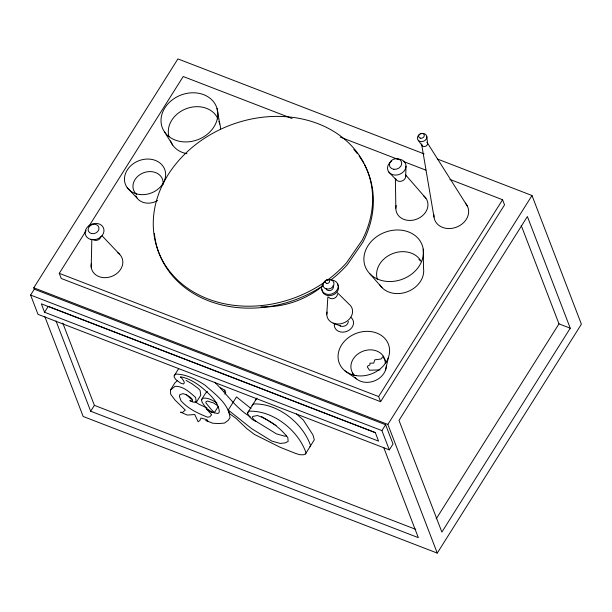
<?xml version="1.0" encoding="UTF-8"?>
<svg xmlns="http://www.w3.org/2000/svg" width="612" height="612" viewBox="0 0 612 612"><rect width="100%" height="100%" fill="white"/><g stroke="black" fill="none" stroke-linecap="round" stroke-linejoin="round"><path stroke-width="0.92" d="M178.666 368.669L174.198 375.753L174.19 377.176L175.797 379.547L180.976 383.326L183.531 384.007L184.35 382.737L183.684 380.894L181.573 377.849L180.387 377.382L180.418 376.762C189.223 378.308 196.865 383.303 203.567 389.002C210.444 395.168 218.201 401.786 219.318 411.578L218.821 413.024L217.413 413.46L211.155 412.128L206.596 408.992L202.09 402.214L201.455 399.758L205.724 392.973L207.361 391.42M91.211 267.26L91.838 239.223M405.695 176.394L406.008 166.127M326.8 314.247L327.841 296.942M385.529 370.076L388.406 357.53M228.245 410.048L229.286 413.414L236.11 418.447L247.003 428.783L254.615 434.528L280.181 447.296L294.961 453.201L299.773 454.724L303.445 454.777L305.442 453.974L306.046 452.918C298.35 430.42 273.12 410.124 248.656 411.203L247.485 413.054C248.87 417.109 252.389 420.161 256.367 421.576L253.888 419.664L252.175 417.399L252.825 416.435L257.407 415.525C269.272 419.61 280.051 427.673 287.808 437.549L288.16 441.382L285.391 442.836L280.189 443.432L271.835 441.091L251.739 428.721L228.245 410.048L236.507 396.928L251.042 408.556M309.993 446.729L310.605 445.674C302.909 423.183 277.68 402.887 253.215 403.966L252.045 405.817M34.303 289.185L30.6 295.06L37.998 314.339L389.316 449.889L393.019 444.006L385.621 424.736L34.303 289.185L33.775 287.801L177.916 58.905L424.085 153.887M449.942 179.431L502.574 199.742L504.548 204.867L380.603 401.686L61.238 278.46L59.265 273.334L86.193 230.586M88.732 226.547L183.21 76.515L292.046 118.506M44.561 312.242L41.333 303.835L375.347 432.707L378.576 441.122L44.561 312.242L48.264 306.36L375.156 432.493M383.693 447.441L418.317 537.65L90.675 411.233L94.378 405.351L62.806 323.098M174.198 375.753L175.652 374.116C186.308 374.116 196.597 379.57 205.295 385.376C215.057 394.266 228.597 403.476 230.02 417.636L228.184 420.39L224.466 423.076L218.583 423.573L212.647 423.206L205.839 420.482L207.858 420.957L206.879 419.725L201.004 418.042L199.818 420.582L198.135 421.752L194.754 414.531L187.333 415.066L180.555 412.174L182.483 412.45L185.314 410.094L175.017 400.041L170.672 394.235L170.473 389.936L174.933 382.852L177.273 380.71M206.596 408.992L211.622 414.791L209.778 416.879L207.506 417.139C197.814 413.276 188.022 408.739 180.984 400.784L179.446 396.415L179.851 394.625L183.118 393.646L186.354 394.771L190.386 397.333L192.512 399.636L192.528 401.112L189.774 400.676L192.872 402.069L196.33 402.298L200.79 395.207L200.063 390.364L198.372 388.559L192 383.785L186.025 380.389M216.648 403.163L216.839 402.864C212.731 400.462 207.981 397.425 203.092 398.205L201.455 399.758M223.893 391.665L224.818 390.196L220.565 387.809M217.597 405.657L213.665 403.017L207.414 401.028L205.961 401.755L205.907 402.948L211.484 409.772L214.475 412.488L211.347 411.822L206.787 408.694M224.833 394.159L225.759 392.69L224.818 390.196M214.284 412.794L218.27 406.46M247.485 413.054L256.918 398.083L255.747 399.942M305.442 453.974L314.308 439.798L312.939 434.895L303.261 419.947L296.445 413.888M380.603 401.686L378.629 396.561L502.574 199.742M389.316 449.889L381.919 430.611L385.621 424.736M532.004 195.526L581.4 324.199L437.259 553.095L387.863 424.422L532.004 195.526L437.465 159.051M436.211 518.831L558.986 323.863L521.233 225.499M570.254 328.208L441.872 532.073L399.009 420.413L527.391 216.549L570.254 328.208L558.986 323.863M383.326 356.199L381.054 358.984L374.812 359.802L373.71 363.138L369.977 363.138L369.9 364.989L367.812 365.953L367.322 366.932L369.51 370.229L378.308 369.939M170.473 389.936L175.109 386.294C183.294 386.057 189.858 392.414 195.603 397.448L196.33 402.298M379.241 369.969L380.021 369.801M286.485 435.996L284.748 436.195L276.394 433.854L256.298 421.484M340.218 137.096L398.205 159.464M403.553 161.53L425.86 170.136M59.265 273.334L378.629 396.561M33.775 287.801L387.863 424.422M30.6 295.06L381.919 430.611M94.378 405.351L415.793 529.365M437.259 553.095L83.163 416.474L44.783 316.488M333.173 323.144L340.624 326.035M206.955 407.936L198.808 404.127L195.075 401.724M261.607 416.596L276.073 425.501M344.808 370.727L356.459 378.874M250.323 416.787C235.62 408.066 226.7 393.73 214.651 382.209M186.102 394.319L191.349 399.33M337.411 292.712L348.878 304.049A13.173 10.832 -21 0 1 343.355 323.052A13.173 10.832 -21 0 1 327.06 312.051M388.681 171.895L396.025 179.614M127.197 187.662L137.027 198.013M102.082 235.796L119.745 254.431M370.031 273.977L382.049 287.701M405.649 174.948L425.891 198.219M418.287 140.393L422.242 145.763M427.329 142.803L467.492 206.32M164.49 131.886L172.683 145.052M56.044 321.017L90.675 411.233M217.023 108.469A29.024 23.86 -21 0 1 181.443 141.655A29.024 23.86 -21 0 1 169.792 101.959A29.024 23.86 -21 0 1 217.023 108.469L219.815 124.045M421.691 144.616L434.007 217.084M426.839 136.583L427.505 143.415M423.221 249.099A30.432 25.023 -21 0 1 382.255 280.656A30.432 25.023 -21 0 1 375.561 237.517A30.432 25.023 -21 0 1 423.221 249.099L423.519 268.308A23.73 19.508 -21 0 1 407.454 291.717A23.73 19.508 -21 0 1 379.876 285.016M395.375 178.398L395.849 208.225M322.891 285.819A77.357 63.602 -21 0 1 261.003 306.796M117.665 252.687A16.203 13.326 -21 0 1 112.287 276.18A16.203 13.326 -21 0 1 91.295 263.695M218.821 121.428A26.041 21.412 -21 0 1 220.534 129.637M186.981 153.681A26.041 21.412 -21 0 1 170.557 140.882M157.644 200.484A15.43 12.691 -21 0 1 135.81 195.832M350.76 317.253A9.838 8.086 -21 0 1 346.736 331.406A9.838 8.086 -21 0 1 334.435 323.411M418.929 259.289A23.73 19.508 -21 0 1 420.084 260.582M423.374 195.633A16.402 13.479 -21 0 1 416.397 219.272A16.402 13.479 -21 0 1 396.193 205.502M465.311 203.146A17.748 14.589 -21 0 1 456.261 227.243A17.748 14.589 -21 0 1 433.931 214.751M386.31 366.198A17.557 14.436 -21 0 1 373.718 381.177A17.557 14.436 -21 0 1 354.799 377.237M353.407 375.202A17.557 14.436 -21 0 1 352.359 372.563M383.479 357.737A17.557 14.436 -21 0 1 385.92 362.411M325.469 281.535A112.042 92.114 -21 0 1 156.871 247.256A112.042 92.114 -21 0 1 272.975 116.464A112.042 92.114 -21 0 1 362.151 240.21L346.66 262.625A112.042 92.114 -21 0 1 327.015 280.426M364.507 164.781A112.042 92.114 -21 0 1 362.901 242.161L347.409 264.575A112.042 92.114 -21 0 1 330.817 280.067M322.379 286.102A112.042 92.114 -21 0 1 154.385 233.409M353.812 149.42A112.042 92.114 -21 0 1 357.408 153.757M359.091 156.022A112.042 92.114 -21 0 1 363.62 163.144M100.965 236.553A4.682 3.848 -21 0 1 93.575 239.873M169.019 136.721A26.041 21.412 -21 0 1 186.683 108.538A26.041 21.412 -21 0 1 217.941 119.003M136.66 194.455A15.43 12.691 -21 0 1 143.705 172.729A15.43 12.691 -21 0 1 163.022 184.694M348.274 321.438A5.187 4.269 -21 0 1 345.107 325.806A5.187 4.269 -21 0 1 339.584 325.454M337.426 294.104A4.835 3.978 -21 0 1 333.884 298.404A4.835 3.978 -21 0 1 328.567 297.08M337.564 284.106A8.507 6.992 -21 0 1 332.431 295.137A8.507 6.992 -21 0 1 321.996 289.354M332.064 280.089A8.507 6.992 -21 0 1 337.48 289.239A8.507 6.992 -21 0 1 325.431 293.783A8.507 6.992 -21 0 1 323.511 283.318M333.089 285.62A3.856 3.175 -21 0 1 330.809 290.333A3.856 3.175 -21 0 1 325.951 288.359M377.375 279.439A23.73 19.508 -21 0 1 392.368 253.72A23.73 19.508 -21 0 1 421.286 261.714M405.534 175.262A5.279 4.338 -21 0 1 401.816 181.076A5.279 4.338 -21 0 1 395.52 178.597M397.655 159.082A9.455 7.772 -21 0 1 405.32 169.126A9.455 7.772 -21 0 1 390.93 173.923A9.455 7.772 -21 0 1 391.527 161.124M426.962 142.267A2.983 2.456 -21 0 1 425.294 146.375A2.983 2.456 -21 0 1 421.714 143.958M420.406 133.952A4.85 3.986 -21 0 1 426.855 137.295A4.85 3.986 -21 0 1 419.832 141.38A4.85 3.986 -21 0 1 419.319 134.586M354.807 375.592A17.557 14.436 -21 0 1 362.633 351.349A17.557 14.436 -21 0 1 385.246 363.429M90.767 239.399A9.631 7.918 -21 0 0 103.918 229.592A9.631 7.918 -21 0 0 88.947 225.675A9.631 7.918 -21 0 0 90.767 239.399M91.379 233.524A5.569 4.575 -21 0 0 98.976 227.855A5.569 4.575 -21 0 0 90.324 225.591A5.569 4.575 -21 0 0 91.379 233.524M139.666 194.517A21.03 17.289 -21 0 0 164.957 170.09A21.03 17.289 -21 0 0 130.547 165.974A21.03 17.289 -21 0 0 139.666 194.517M326.601 288.979A5.653 4.651 -21 0 0 333.938 282.859A5.653 4.651 -21 0 0 324.926 281.069A5.653 4.651 -21 0 0 326.601 288.979M326.693 283.356A2.203 1.813 -21 0 0 329.554 280.969A2.203 1.813 -21 0 0 326.035 280.273A2.203 1.813 -21 0 0 326.693 283.356M393.899 169.317A6.334 5.202 -21 0 0 401.571 162.012A6.334 5.202 -21 0 0 391.236 160.704A6.334 5.202 -21 0 0 393.899 169.317M420.306 138.174A2.899 2.387 -21 0 0 424.277 135.229A2.899 2.387 -21 0 0 419.778 134.036A2.899 2.387 -21 0 0 420.306 138.174M356.054 375.607A26.331 21.649 -21 0 0 388.995 346.025A26.331 21.649 -21 0 0 346.423 339.3A26.331 21.649 -21 0 0 356.054 375.607"/></g></svg>
